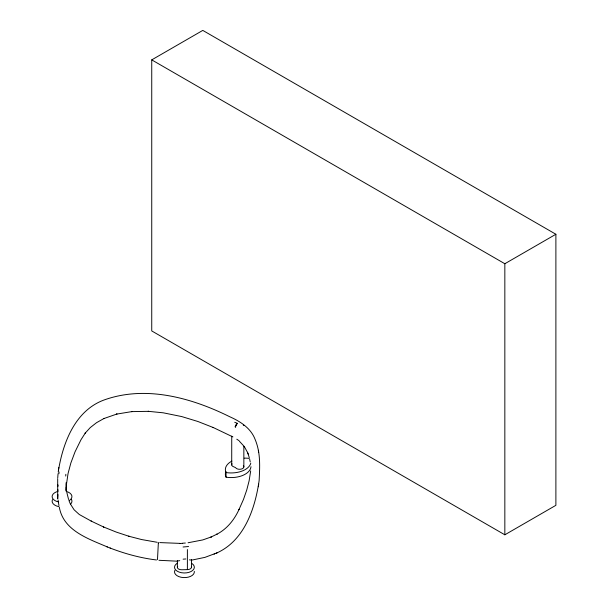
<?xml version="1.0" encoding="UTF-8"?>
<svg xmlns="http://www.w3.org/2000/svg" width="608" height="608" viewBox="0 0 608 608"><rect width="100%" height="100%" fill="white"/><g stroke="black" fill="none" stroke-linecap="round" stroke-linejoin="round"><path stroke-width="0.91" d="M66.082 490.344L66.211 486.932M157.48 559.664L158.338 543.263M57.92 499.046A4.248 2.455 0 0 1 57.692 498.446L57.973 494.57M57.73 477.835L58.041 473.731M236.451 424.468L236.079 425.281M57.828 485.556L57.768 486.468L57.882 484.736M65.725 476.056L65.846 474.324M231.739 436.172L231.716 464.96M58.915 473.738L59.067 471.99M66.333 485.199L68.058 473.488L70.862 462.977L75.05 451.805L81.016 439.683L85.477 432.744L85.105 433.246L90.242 427.606L96.528 422.689L104.021 418.479M250.686 470.881L249.113 480.844L246.726 490.086L243.489 499.404L238.891 509.755L239.149 509.23C234.27 519.901 227.042 528.99 216.554 534.402L217.086 534.098L210.9 537.115L211.371 536.91L202.791 539.919L188.077 542.754M58.231 471.968C62.654 443.27 75.027 410.012 104.979 399.669C146.308 385.214 191.794 397.913 229.596 416.678C240.137 421.336 250.8 428.07 255.086 439.341C260.657 452.61 259.859 466.283 259.13 480.594C255.117 508.6 244.249 541.067 216.205 553.227M58.459 470.189L58.581 469.368M58.725 468.396L58.847 467.575M258.324 486.757L258.446 485.929M258.59 484.964L258.712 484.135M236.945 423.404L235.038 426.846M191.33 560.014L189.415 559.877M237.348 423.54L235.805 425.539L235.524 427.128M151.742 59.873L202.791 30.4L555.887 234.262L555.887 505.324L504.838 534.797L151.742 330.934L151.742 59.873L504.838 263.735L555.887 234.262M103.763 418.593L117.017 413.987L116.462 414.132L132.058 411.57L131.465 411.624L148.641 411.335L148.238 411.32L163.278 412.817L181.716 416.571L197.858 421.481L213.492 427.622L212.982 427.394L232.902 436.924M191.801 560.105L204.98 557.361L217.223 552.771M214.084 554.177L214.472 554.002M179.74 560.66L177.597 560.994M237.158 423.214L234.741 422.294M188.556 546.524L183.069 546.995M182.59 543.233L185.356 543.028M183.107 559.17L185.866 558.965M179.664 543.491L182.476 543.347M191.398 566.633A4.248 2.455 0 0 1 187.386 569.62L181.731 569.764A4.248 2.455 0 0 1 177.696 566.337M179.786 543.377L159.722 542.587M177.392 561.192L158.969 560.295M156.492 559.968C140.6 558.045 125.028 553.782 110.101 548.036M157.236 542.298L141.527 539.532L128.683 536.203L129.223 536.362L116.288 532.091L103.39 526.908L103.824 527.09L91.101 521.056L91.694 521.368L79.298 514.505L74.077 509.762L70.292 503.812M231.876 461.107A19.836 11.453 0 0 0 225.956 472.378L226.351 472.606A19.836 11.453 0 0 0 250.792 463.174M225.956 471.436A19.836 11.453 0 0 0 225.956 477.006L226.351 477.234A19.836 11.453 0 0 0 250.982 466.686M239.134 440.739L236.786 439.196M59.28 506.996C63.232 530.579 88.327 538.764 107.373 546.964M106.871 546.774L110.603 548.234M243.276 425.06L243.884 425.448M239.491 441.347L244.355 446.614L247.714 452.831M243.352 465.599L243.747 466.298A4.248 2.455 0 0 1 240.783 469.194A4.248 2.455 0 0 1 235.6 467.666L234.019 466.914A4.248 2.455 0 0 1 232.051 463.76M70.087 503.34L69.054 500.81M247.486 452.246L248.201 454.092M235.547 426.52L235.714 426.945M247.98 453.53L249.265 457.581M68.59 499.487L66.812 492.419M57.92 489.706L58.102 490.322M249.622 458.994L250.222 461.92M58.961 505.552L58.429 502.573M258.362 450.262L258.453 450.855M258.605 451.767L258.704 452.36M58.102 500.217L58.307 501.744M66.401 489.25L66.576 490.808M504.838 263.735L504.838 534.797M243.846 446.34L243.846 466.914M226.039 472.553L226.039 477.181M191.497 559.573L191.497 567.249M187.386 549.556L187.386 569.62M177.369 560.568L177.369 567.538M66.416 484.226L66.416 490.527M66.074 482.767L66.074 491.097M57.692 478.671L57.692 498.446M71.356 499.267A9.918 5.723 0 0 1 70.558 504.123M58.664 506.593A9.918 5.723 0 0 1 52.501 499.616M194.302 571.338A9.918 5.723 0 0 1 183.494 577.577A9.918 5.723 0 0 1 174.906 570.281M244.226 458.158A19.836 11.453 0 0 1 249.067 458.364M66.53 491.484A9.918 5.723 0 0 1 69.038 500.635M58.664 501.972A9.918 5.723 0 0 1 52.113 496.766A9.918 5.723 0 0 1 58.087 491.332M191.862 563.464A9.918 5.723 0 0 1 191.14 571.467A9.918 5.723 0 0 1 177.27 571.216A9.918 5.723 0 0 1 177.414 563.206M158.354 543.172L158.392 542.746L158.331 543.164"/></g></svg>
